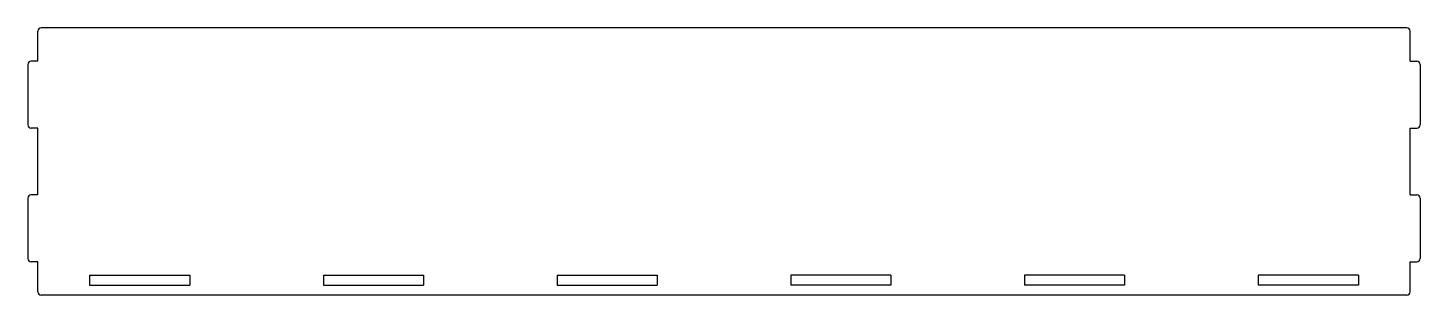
# Model space of a CAD drawing. Header units: millimetres. Extents: x -226 to 191, y -152 to -72.
import ezdxf

# ---------------------------------------------------------------- set-up
doc = ezdxf.new("R2010")
doc.units = ezdxf.units.MM

msp = doc.modelspace()

# ---------------------------------------------------------------- linework, layer by layer
at = {"color": 7, "linetype": 'Continuous', "lineweight": 25}
for p, q in [((-223, -82.47), (-223, -73.47)), ((187, -72.47), (-222, -72.47)), ((188, -82.47), (188, -73.47)), ((-223, -82.47), (-225, -82.47)), ((188, -82.47), (190, -82.47)), ((-226, -83.47), (-226, -101.47)), ((191, -83.47), (191, -101.47)), ((-223, -102.47), (-225, -102.47)), ((-223, -122.47), (-223, -102.47)), ((188, -122.47), (188, -102.47)), ((188, -102.47), (190, -102.47)), ((-226, -123.47), (-226, -141.47)), ((-223, -122.47), (-225, -122.47)), ((188, -122.47), (190, -122.47)), ((191, -123.47), (191, -141.47)), ((-223, -142.47), (-225, -142.47)), ((-223, -151.47), (-223, -142.47)), ((188, -151.47), (188, -142.47)), ((188, -142.47), (190, -142.47)), ((-207.5, -146.47), (-207.5, -149.47)), ((-207.5, -146.47), (-177.5, -146.47)), ((-207.5, -149.47), (-177.5, -149.47)), ((-177.5, -146.47), (-177.5, -149.47)), ((-137.5, -146.47), (-137.5, -149.47)), ((-137.5, -146.47), (-107.5, -146.47)), ((-137.5, -149.47), (-107.5, -149.47)), ((-107.5, -146.47), (-107.5, -149.47)), ((-67.5, -146.47), (-67.5, -149.47)), ((-67.5, -146.47), (-37.5, -146.47)), ((-67.5, -149.47), (-37.5, -149.47)), ((-37.5, -146.47), (-37.5, -149.47)), ((2.5, -146.47), (2.5, -149.47)), ((32.5, -146.47), (2.5, -146.47)), ((32.5, -149.47), (2.5, -149.47)), ((32.5, -146.47), (32.5, -149.47)), ((72.5, -146.47), (72.5, -149.47)), ((102.5, -146.47), (72.5, -146.47)), ((102.5, -149.47), (72.5, -149.47)), ((102.5, -146.47), (102.5, -149.47)), ((142.5, -146.47), (142.5, -149.47)), ((172.5, -146.47), (142.5, -146.47)), ((172.5, -149.47), (142.5, -149.47)), ((172.5, -146.47), (172.5, -149.47)), ((187, -152.47), (-222, -152.47))]:
    msp.add_line(p, q, dxfattribs=at)
for centre, start, end in [((-222, -73.47), 90, 180), ((187, -73.47), 360, 90), ((-225, -83.47), 90, 180), ((190, -83.47), 0, 90), ((-225, -101.47), 180, 270), ((190, -101.47), 270, 360), ((-225, -123.47), 90, 180), ((190, -123.47), 0, 90), ((-225, -141.47), 180, 270), ((190, -141.47), 270, 0), ((-222, -151.47), 180, 270), ((187, -151.47), 270, 0)]:
    msp.add_arc(centre, 1, start, end, dxfattribs=at)

doc.saveas('drawing.dxf')
